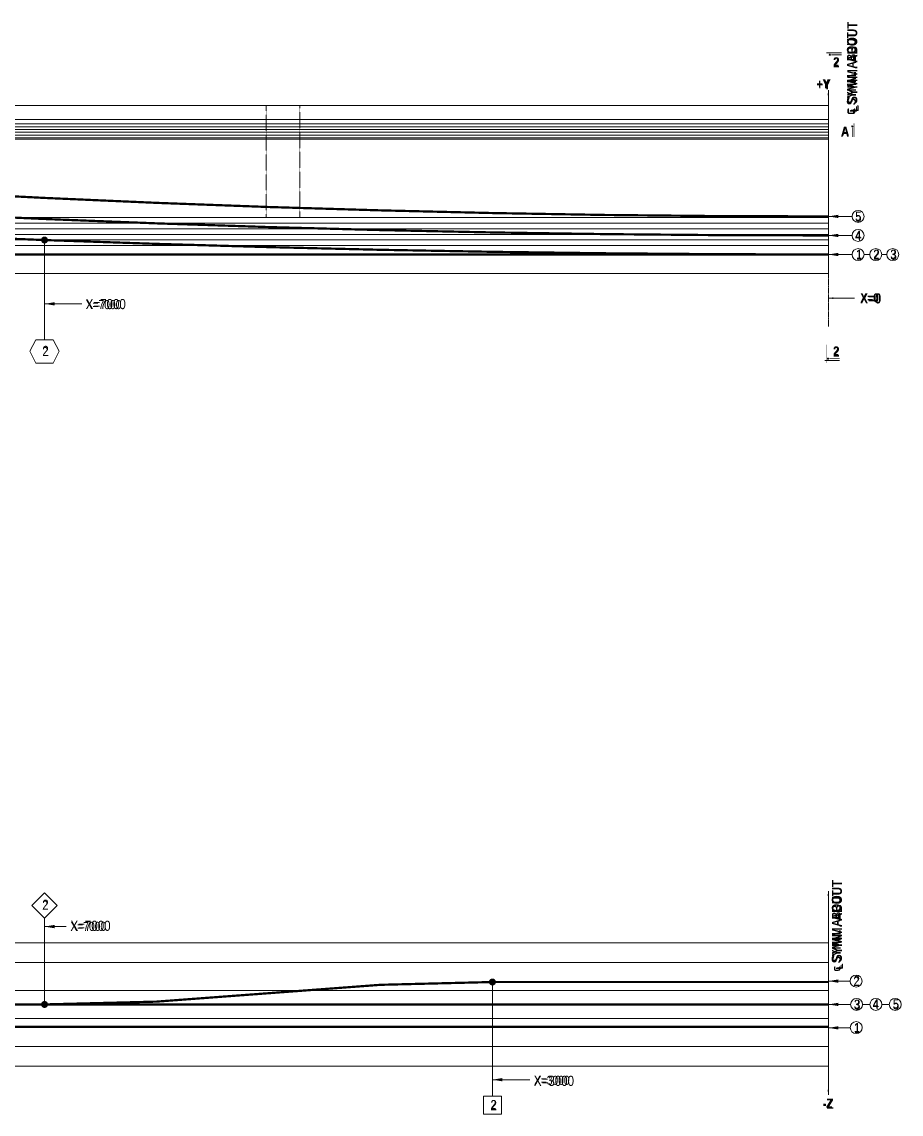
# Model space of a CAD drawing. Header units: millimetres. Extents: x -899 to 143471, y -7850 to 22336.
# Drawn here: x 50004 to 57857, y -6155 to 3593 of the extents above; entities that cross this region are included whole.
import ezdxf

# ---------------------------------------------------------------- set-up
doc = ezdxf.new("R2010")
doc.units = ezdxf.units.MM
for name, pattern in [('ACAD_ISO02W100', [15, 12, -3]), ('CENTER2', [28.575, 19.05, -3.175, 3.175, -3.175]), ('DASHED2', [0.375, 0.25, -0.125])]:
    doc.linetypes.add(name, pattern=pattern)
for name, color, linetype, lineweight in [('Bar_Dot', 3, 'Continuous', 15), ('Bar_Dot @ 40', 3, 'Continuous', 15), ('Bar_Dot @ 45', 3, 'Continuous', 15), ('Cable', 1, 'Continuous', 35), ('Center Line', 3, 'CENTER2', 9), ('Concrete inside', 124, 'Continuous', 13), ('Concrete Out', 4, 'Continuous', 20), ('Diap', 3, 'ACAD_ISO02W100', 9), ('Dim Arrow', 3, 'Continuous', 9), ('Dim Arrow @ 40', 3, 'Continuous', 9), ('Dim Arrow @ 45', 3, 'Continuous', 9), ('Line', 7, 'Continuous', 20), ('Line @ 40', 7, 'Continuous', 20), ('Line @ 45', 7, 'Continuous', 20), ('PSC Legend', 7, 'Continuous', 5), ('Re-bar', 1, 'Continuous', 30), ('Section Mark', 7, 'Continuous', 13), ('Text_Normal', 7, 'Continuous', 25), ('Text_Normal @ 40', 7, 'Continuous', 25), ('Text_Normal @ 45', 7, 'Continuous', 25)]:
    doc.layers.add(name, color=color, linetype=linetype, lineweight=lineweight)
doc.styles.add('SWIS_B_N', font='swisscb.ttf', dxfattribs={"height": 2})
doc.styles.add('SWIS_R_N', font='swissc.ttf', dxfattribs={"height": 2})
doc.dimstyles.new('Closed_Arrow', dxfattribs={"dimtxt": 2, "dimasz": 2, "dimexe": 1.25, "dimexo": 0.75, "dimgap": 0.75, "dimtad": 2, "dimdec": 0, "dimzin": 0, "dimdsep": 46, "dimtxsty": 'SWIS_R_N', "dimblk": 'DOT', "dimcen": 0.5, "dimadec": 0, "dimazin": 0, "dimtfac": 1, "dimtdec": 0, "dimtofl": 0, "dimtmove": 0, "dimatfit": 3, "dimfxl": 1.25, "dimfxlon": 1, "dimtolj": 1, "dimtzin": 0, "dimarcsym": 0})
doc.dimstyles.new('Dot_Anno', dxfattribs={"dimtxt": 2, "dimasz": 1, "dimexe": 1.25, "dimexo": 0.75, "dimgap": 0.75, "dimtad": 2, "dimdec": 0, "dimzin": 0, "dimdsep": 46, "dimtxsty": 'SWIS_R_N', "dimblk": 'DOT', "dimcen": 0.5, "dimadec": 0, "dimazin": 0, "dimtfac": 1, "dimtdec": 0, "dimtofl": 0, "dimtmove": 0, "dimatfit": 3, "dimfxl": 1.25, "dimfxlon": 1, "dimtolj": 1, "dimtzin": 0, "dimarcsym": 0})

# ---------------------------------------------------------------- blocks, each defined once
blk = doc.blocks.new('*U977')
at = {"layer": 'Text_Normal @ 40', "insert": (57352.9, 2761.1), "char_height": 80, "attachment_point": 1, "rotation": 90, "style": 'SWIS_B_N'}
blk.add_mtext_dynamic_manual_height_columns('{\\fISOCPEUR|b1|i0|c0|p34;\\H1.25x;℄} SYMM. ABOUT', width=1001.51, gutter_width=400, heights=[0], dxfattribs=at)
at = {"layer": 'Text_Normal @ 45', "insert": (57352.9, 2761.1), "char_height": 90, "attachment_point": 1, "rotation": 90, "style": 'SWIS_B_N'}
blk.add_mtext_dynamic_manual_height_columns('{\\fISOCPEUR|b1|i0|c0|p34;\\H1.25x;℄} SYMM. ABOUT', width=1126.699, gutter_width=450, heights=[0], dxfattribs=at)
blk = doc.blocks.new('_Dot')
at = {"color": 0, "linetype": 'ByBlock', "lineweight": -2}
blk.add_line((-0.5, 0), (-1, 0), dxfattribs=at)
at = {"color": 0, "linetype": 'ByBlock', "const_width": 0.5}
blk.add_lwpolyline([(-0.25, 0, 1), (0.25, 0, 1)], format="xyb", close=True, dxfattribs=at)
blk = doc.blocks.new('*U979')
at = {"layer": 'Text_Normal @ 40', "insert": (57100.9, 3080.6), "char_height": 80, "attachment_point": 1, "style": 'SWIS_B_N'}
blk.add_mtext_dynamic_manual_height_columns('+Y', width=146.253, gutter_width=400, heights=[0], dxfattribs=at)
at = {"layer": 'Text_Normal @ 45', "insert": (57100.9, 3080.6), "char_height": 90, "attachment_point": 1, "style": 'SWIS_B_N'}
blk.add_mtext_dynamic_manual_height_columns('+Y', width=164.534, gutter_width=450, heights=[0], dxfattribs=at)
blk = doc.blocks.new('*U981')
at = {"layer": 'Text_Normal @ 40', "insert": (57492.8, 1170.4), "char_height": 80, "attachment_point": 1, "style": 'SWIS_B_N'}
blk.add_mtext_dynamic_manual_height_columns('X=0', width=146.253, gutter_width=400, heights=[0], dxfattribs=at)
at = {"layer": 'Text_Normal @ 45', "insert": (57492.8, 1170.4), "char_height": 90, "attachment_point": 1, "style": 'SWIS_B_N'}
blk.add_mtext_dynamic_manual_height_columns('X=0', width=164.534, gutter_width=450, heights=[0], dxfattribs=at)
blk = doc.blocks.new('*U982')
at = {"layer": 'Text_Normal @ 40', "insert": (57238.5, -4883.6), "char_height": 80, "attachment_point": 1, "rotation": 90, "style": 'SWIS_B_N'}
blk.add_mtext_dynamic_manual_height_columns('{\\fISOCPEUR|b1|i0|c0|p34;℄} SYMM. ABOUT', width=1001.51, gutter_width=400, heights=[0], dxfattribs=at)
at = {"layer": 'Text_Normal @ 45', "insert": (57238.5, -4883.6), "char_height": 90, "attachment_point": 1, "rotation": 90, "style": 'SWIS_B_N'}
blk.add_mtext_dynamic_manual_height_columns('{\\fISOCPEUR|b1|i0|c0|p34;℄} SYMM. ABOUT', width=1126.699, gutter_width=450, heights=[0], dxfattribs=at)
blk = doc.blocks.new('*U985')
at = {"layer": 'Text_Normal @ 40', "insert": (57157.3, -6017.4), "char_height": 80, "attachment_point": 1, "style": 'SWIS_B_N'}
blk.add_mtext_dynamic_manual_height_columns('-Z', width=146.253, gutter_width=400, heights=[0], dxfattribs=at)
at = {"layer": 'Text_Normal @ 45', "insert": (57157.3, -6017.4), "char_height": 90, "attachment_point": 1, "style": 'SWIS_B_N'}
blk.add_mtext_dynamic_manual_height_columns('-Z', width=164.534, gutter_width=450, heights=[0], dxfattribs=at)
blk = doc.blocks.new('*U999')
at = {"layer": 'Text_Normal @ 40', "insert": (57455.1, 1560.3), "char_height": 80, "attachment_point": 1, "style": 'SWIS_R_N'}
blk.add_mtext_dynamic_manual_height_columns('1', width=103.277, gutter_width=400, heights=[0], dxfattribs=at)
at = {"layer": 'Text_Normal @ 45', "insert": (57455.1, 1560.3), "char_height": 90, "attachment_point": 1, "style": 'SWIS_R_N'}
blk.add_mtext_dynamic_manual_height_columns('1', width=116.186, gutter_width=450, heights=[0], dxfattribs=at)
blk = doc.blocks.new('*U1002')
at = {"layer": 'Text_Normal @ 40', "insert": (57446.5, 1729.4), "char_height": 80, "attachment_point": 1, "style": 'SWIS_R_N'}
blk.add_mtext_dynamic_manual_height_columns('4', width=103.277, gutter_width=400, heights=[0], dxfattribs=at)
at = {"layer": 'Text_Normal @ 45', "insert": (57446.5, 1729.4), "char_height": 90, "attachment_point": 1, "style": 'SWIS_R_N'}
blk.add_mtext_dynamic_manual_height_columns('4', width=116.186, gutter_width=450, heights=[0], dxfattribs=at)
blk = doc.blocks.new('*U1003')
at = {"layer": 'Text_Normal @ 40', "insert": (57609.1, 1560.3), "char_height": 80, "attachment_point": 1, "style": 'SWIS_R_N'}
blk.add_mtext_dynamic_manual_height_columns('2', width=103.277, gutter_width=400, heights=[0], dxfattribs=at)
at = {"layer": 'Text_Normal @ 45', "insert": (57609.1, 1560.3), "char_height": 90, "attachment_point": 1, "style": 'SWIS_R_N'}
blk.add_mtext_dynamic_manual_height_columns('2', width=116.186, gutter_width=450, heights=[0], dxfattribs=at)
blk = doc.blocks.new('*U1004')
at = {"layer": 'Text_Normal @ 40', "insert": (57760.9, 1560.3), "char_height": 80, "attachment_point": 1, "style": 'SWIS_R_N'}
blk.add_mtext_dynamic_manual_height_columns('3', width=103.277, gutter_width=400, heights=[0], dxfattribs=at)
at = {"layer": 'Text_Normal @ 45', "insert": (57760.9, 1560.3), "char_height": 90, "attachment_point": 1, "style": 'SWIS_R_N'}
blk.add_mtext_dynamic_manual_height_columns('3', width=116.186, gutter_width=450, heights=[0], dxfattribs=at)
blk = doc.blocks.new('*U1017')
at = {"layer": 'Line @ 40', "insert": (57392.6, 2658), "char_height": 80, "attachment_point": 3, "style": 'SWIS_B_N'}
blk.add_mtext_dynamic_manual_height_columns('A', width=92.187, gutter_width=400, heights=[0], dxfattribs=at)
at = {"layer": 'Line @ 45', "insert": (57392.6, 2658), "char_height": 90, "attachment_point": 3, "style": 'SWIS_B_N'}
blk.add_mtext_dynamic_manual_height_columns('A', width=103.71, gutter_width=450, heights=[0], dxfattribs=at)
blk = doc.blocks.new('*U1024')
at = {"layer": 'Bar_Dot @ 40', "insert": (54190.2, -6029.6), "char_height": 80, "attachment_point": 1, "style": 'SWIS_R_N'}
blk.add_mtext_dynamic_manual_height_columns('2', width=107.793, gutter_width=400, heights=[0], dxfattribs=at)
at = {"layer": 'Bar_Dot @ 45', "insert": (54190.2, -6029.6), "char_height": 90, "attachment_point": 1, "style": 'SWIS_R_N'}
blk.add_mtext_dynamic_manual_height_columns('2', width=121.268, gutter_width=450, heights=[0], dxfattribs=at)
blk = doc.blocks.new('*U1026')
at = {"layer": 'Bar_Dot @ 40', "insert": (54577.7, -5812.7), "char_height": 80, "attachment_point": 1, "style": 'SWIS_R_N'}
blk.add_mtext_dynamic_manual_height_columns('X=3000', width=107.793, gutter_width=400, heights=[0], dxfattribs=at)
at = {"layer": 'Bar_Dot @ 45', "insert": (54577.7, -5812.7), "char_height": 90, "attachment_point": 1, "style": 'SWIS_R_N'}
blk.add_mtext_dynamic_manual_height_columns('X=3000', width=121.268, gutter_width=450, heights=[0], dxfattribs=at)
blk = doc.blocks.new('*U1027')
at = {"layer": 'Bar_Dot @ 40', "insert": (50186.9, -4331.1), "char_height": 80, "attachment_point": 7, "style": 'SWIS_R_N'}
blk.add_mtext_dynamic_manual_height_columns('2', width=107.793, gutter_width=400, heights=[0], dxfattribs=at)
at = {"layer": 'Bar_Dot @ 45', "insert": (50186.9, -4331.1), "char_height": 90, "attachment_point": 7, "style": 'SWIS_R_N'}
blk.add_mtext_dynamic_manual_height_columns('2', width=121.268, gutter_width=450, heights=[0], dxfattribs=at)
blk = doc.blocks.new('*U1029')
at = {"layer": 'Bar_Dot @ 40', "insert": (50438.6, -4520.2), "char_height": 80, "attachment_point": 7, "style": 'SWIS_R_N'}
blk.add_mtext_dynamic_manual_height_columns('X=7000', width=107.793, gutter_width=400, heights=[0], dxfattribs=at)
at = {"layer": 'Bar_Dot @ 45', "insert": (50438.6, -4520.2), "char_height": 90, "attachment_point": 7, "style": 'SWIS_R_N'}
blk.add_mtext_dynamic_manual_height_columns('X=7000', width=121.268, gutter_width=450, heights=[0], dxfattribs=at)
blk = doc.blocks.new('*U1033')
at = {"layer": 'Bar_Dot @ 40', "insert": (50188, 611.2), "char_height": 80, "attachment_point": 7, "style": 'SWIS_R_N'}
blk.add_mtext_dynamic_manual_height_columns('2', width=107.793, gutter_width=400, heights=[0], dxfattribs=at)
at = {"layer": 'Bar_Dot @ 45', "insert": (50188, 611.2), "char_height": 90, "attachment_point": 7, "style": 'SWIS_R_N'}
blk.add_mtext_dynamic_manual_height_columns('2', width=121.268, gutter_width=450, heights=[0], dxfattribs=at)
blk = doc.blocks.new('*U1036')
at = {"layer": 'Bar_Dot @ 40', "insert": (50574.6, 1028.4), "char_height": 80, "attachment_point": 7, "style": 'SWIS_R_N'}
blk.add_mtext_dynamic_manual_height_columns('X=7000', width=107.793, gutter_width=400, heights=[0], dxfattribs=at)
at = {"layer": 'Bar_Dot @ 45', "insert": (50574.6, 1028.4), "char_height": 90, "attachment_point": 7, "style": 'SWIS_R_N'}
blk.add_mtext_dynamic_manual_height_columns('X=7000', width=121.268, gutter_width=450, heights=[0], dxfattribs=at)
blk = doc.blocks.new('*U1042')
at = {"layer": 'Text_Normal @ 40', "insert": (57436, -5342), "char_height": 80, "attachment_point": 1, "style": 'SWIS_R_N'}
blk.add_mtext_dynamic_manual_height_columns('1', width=103.277, gutter_width=400, heights=[0], dxfattribs=at)
at = {"layer": 'Text_Normal @ 45', "insert": (57436, -5342), "char_height": 90, "attachment_point": 1, "style": 'SWIS_R_N'}
blk.add_mtext_dynamic_manual_height_columns('1', width=116.186, gutter_width=450, heights=[0], dxfattribs=at)
blk = doc.blocks.new('*U1046')
at = {"layer": 'Text_Normal @ 40', "insert": (57436.2, -5133.1), "char_height": 80, "attachment_point": 1, "style": 'SWIS_R_N'}
blk.add_mtext_dynamic_manual_height_columns('3', width=103.277, gutter_width=400, heights=[0], dxfattribs=at)
at = {"layer": 'Text_Normal @ 45', "insert": (57436.2, -5133.1), "char_height": 90, "attachment_point": 1, "style": 'SWIS_R_N'}
blk.add_mtext_dynamic_manual_height_columns('3', width=116.186, gutter_width=450, heights=[0], dxfattribs=at)
blk = doc.blocks.new('*U1047')
at = {"layer": 'Text_Normal @ 40', "insert": (57602.9, -5130.3), "char_height": 80, "attachment_point": 1, "style": 'SWIS_R_N'}
blk.add_mtext_dynamic_manual_height_columns('4', width=103.277, gutter_width=400, heights=[0], dxfattribs=at)
at = {"layer": 'Text_Normal @ 45', "insert": (57602.9, -5130.3), "char_height": 90, "attachment_point": 1, "style": 'SWIS_R_N'}
blk.add_mtext_dynamic_manual_height_columns('4', width=116.186, gutter_width=450, heights=[0], dxfattribs=at)
blk = doc.blocks.new('*U1048')
at = {"layer": 'Text_Normal @ 40', "insert": (57431.6, -5010.3), "char_height": 80, "attachment_point": 7, "style": 'SWIS_R_N'}
blk.add_mtext_dynamic_manual_height_columns('2', width=103.277, gutter_width=400, heights=[0], dxfattribs=at)
at = {"layer": 'Text_Normal @ 45', "insert": (57431.6, -5010.3), "char_height": 90, "attachment_point": 7, "style": 'SWIS_R_N'}
blk.add_mtext_dynamic_manual_height_columns('2', width=116.186, gutter_width=450, heights=[0], dxfattribs=at)
blk = doc.blocks.new('*U1105')
at = {"layer": 'Text_Normal @ 40', "insert": (57447, 1899.4), "char_height": 80, "attachment_point": 1, "style": 'SWIS_R_N'}
blk.add_mtext_dynamic_manual_height_columns('5', width=103.277, gutter_width=400, heights=[0], dxfattribs=at)
at = {"layer": 'Text_Normal @ 45', "insert": (57447, 1899.4), "char_height": 90, "attachment_point": 1, "style": 'SWIS_R_N'}
blk.add_mtext_dynamic_manual_height_columns('5', width=116.186, gutter_width=450, heights=[0], dxfattribs=at)
blk = doc.blocks.new('*U1107')
at = {"layer": 'Text_Normal @ 40', "insert": (57783.3, -5130.3), "char_height": 80, "attachment_point": 1, "style": 'SWIS_R_N'}
blk.add_mtext_dynamic_manual_height_columns('5', width=103.277, gutter_width=400, heights=[0], dxfattribs=at)
at = {"layer": 'Text_Normal @ 45', "insert": (57783.3, -5130.3), "char_height": 90, "attachment_point": 1, "style": 'SWIS_R_N'}
blk.add_mtext_dynamic_manual_height_columns('5', width=116.186, gutter_width=450, heights=[0], dxfattribs=at)
blk = doc.blocks.new('*U1111')
at = {"layer": 'Line @ 40', "insert": (57250.2, 3276.8), "char_height": 80, "attachment_point": 1, "style": 'SWIS_B_N'}
blk.add_mtext_dynamic_manual_height_columns('2', width=92.187, gutter_width=400, heights=[0], dxfattribs=at)
at = {"layer": 'Line @ 45', "insert": (57250.2, 3276.8), "char_height": 90, "attachment_point": 1, "style": 'SWIS_B_N'}
blk.add_mtext_dynamic_manual_height_columns('2', width=103.71, gutter_width=450, heights=[0], dxfattribs=at)
blk = doc.blocks.new('*U1112')
at = {"layer": 'Line @ 40', "insert": (57250.2, 696.3), "char_height": 80, "attachment_point": 1, "style": 'SWIS_B_N'}
blk.add_mtext_dynamic_manual_height_columns('2', width=92.187, gutter_width=400, heights=[0], dxfattribs=at)
at = {"layer": 'Line @ 45', "insert": (57250.2, 696.3), "char_height": 90, "attachment_point": 1, "style": 'SWIS_B_N'}
blk.add_mtext_dynamic_manual_height_columns('2', width=103.71, gutter_width=450, heights=[0], dxfattribs=at)
blk = doc.blocks.new('*U978')
at = {"layer": 'Dim Arrow @ 40'}
blk.add_leader([(57207, 2982.1), (57207, 2846.9)], dimstyle='Dot_Anno', override={"dimscale": 40, "dimgap": 0.75, "dimtad": 0}, dxfattribs=at)
at = {"layer": 'Dim Arrow @ 45'}
blk.add_leader([(57207, 2982.1), (57207, 2846.9)], dimstyle='Dot_Anno', override={"dimscale": 45, "dimgap": 0.75, "dimtad": 0}, dxfattribs=at)
blk = doc.blocks.new('*U980')
at = {"layer": 'Dim Arrow @ 40'}
blk.add_leader([(57207, 1127.2), (57440.6, 1127.2)], dimstyle='Dot_Anno', override={"dimscale": 40, "dimgap": 0.75, "dimtad": 0}, dxfattribs=at)
at = {"layer": 'Dim Arrow @ 45'}
blk.add_leader([(57207, 1127.2), (57440.6, 1127.2)], dimstyle='Dot_Anno', override={"dimscale": 45, "dimgap": 0.75, "dimtad": 0}, dxfattribs=at)
blk = doc.blocks.new('*U983')
at = {"layer": 'Dim Arrow @ 40'}
blk.add_leader([(57207, -4163.8), (57207, -4775.7)], dimstyle='Dot_Anno', override={"dimscale": 40, "dimgap": 0.75, "dimtad": 0}, dxfattribs=at)
at = {"layer": 'Dim Arrow @ 45'}
blk.add_leader([(57207, -4163.8), (57207, -4775.7)], dimstyle='Dot_Anno', override={"dimscale": 45, "dimgap": 0.75, "dimtad": 0}, dxfattribs=at)
blk = doc.blocks.new('*U984')
at = {"layer": 'Dim Arrow @ 40'}
blk.add_leader([(57207, -5982), (57207, -5575.7)], dimstyle='Dot_Anno', override={"dimscale": 40, "dimgap": 0.75, "dimtad": 0}, dxfattribs=at)
at = {"layer": 'Dim Arrow @ 45'}
blk.add_leader([(57207, -5982), (57207, -5575.7)], dimstyle='Dot_Anno', override={"dimscale": 45, "dimgap": 0.75, "dimtad": 0}, dxfattribs=at)
blk = doc.blocks.new('*U1000')
at = {"layer": 'Dim Arrow @ 40'}
blk.add_leader([(57207, 1516.9), (57419.5, 1516.9)], dimstyle='Closed_Arrow', override={"dimscale": 40, "dimgap": 0.75, "dimtad": 0}, dxfattribs=at)
at = {"layer": 'Dim Arrow @ 45'}
blk.add_leader([(57207, 1516.9), (57419.5, 1516.9)], dimstyle='Closed_Arrow', override={"dimscale": 45, "dimgap": 0.75, "dimtad": 0}, dxfattribs=at)
blk = doc.blocks.new('*U1001')
at = {"layer": 'Dim Arrow @ 40'}
blk.add_leader([(57206.7, 1686.9), (57419.2, 1686.9)], dimstyle='Closed_Arrow', override={"dimscale": 40, "dimgap": 0.75, "dimtad": 0}, dxfattribs=at)
at = {"layer": 'Dim Arrow @ 45'}
blk.add_leader([(57206.7, 1686.9), (57419.2, 1686.9)], dimstyle='Closed_Arrow', override={"dimscale": 45, "dimgap": 0.75, "dimtad": 0}, dxfattribs=at)
blk = doc.blocks.new('*U1025')
at = {"layer": 'Bar_Dot @ 40'}
blk.add_leader([(54207, -5847.4), (54539.9, -5847.4)], dimstyle='Closed_Arrow', override={"dimscale": 40, "dimgap": 0.75, "dimtad": 0}, dxfattribs=at)
at = {"layer": 'Bar_Dot @ 45'}
blk.add_leader([(54207, -5847.4), (54539.9, -5847.4)], dimstyle='Closed_Arrow', override={"dimscale": 45, "dimgap": 0.75, "dimtad": 0}, dxfattribs=at)
blk = doc.blocks.new('*U1028')
at = {"layer": 'Bar_Dot @ 40'}
blk.add_leader([(50207, -4481), (50400.9, -4481)], dimstyle='Closed_Arrow', override={"dimscale": 40, "dimgap": 0.75, "dimtad": 0}, dxfattribs=at)
at = {"layer": 'Bar_Dot @ 45'}
blk.add_leader([(50207, -4481), (50400.9, -4481)], dimstyle='Closed_Arrow', override={"dimscale": 45, "dimgap": 0.75, "dimtad": 0}, dxfattribs=at)
blk = doc.blocks.new('*U1035')
at = {"layer": 'Bar_Dot @ 40'}
blk.add_leader([(50207, 1076.7), (50539.9, 1076.7)], dimstyle='Closed_Arrow', override={"dimscale": 40, "dimgap": 0.75, "dimtad": 0}, dxfattribs=at)
at = {"layer": 'Bar_Dot @ 45'}
blk.add_leader([(50207, 1076.7), (50539.9, 1076.7)], dimstyle='Closed_Arrow', override={"dimscale": 45, "dimgap": 0.75, "dimtad": 0}, dxfattribs=at)
blk = doc.blocks.new('*U1043')
at = {"layer": 'Dim Arrow @ 40'}
blk.add_leader([(57207, -5384.8), (57402.3, -5384.8)], dimstyle='Closed_Arrow', override={"dimscale": 40, "dimgap": 0.75, "dimtad": 0}, dxfattribs=at)
at = {"layer": 'Dim Arrow @ 45'}
blk.add_leader([(57207, -5384.8), (57402.3, -5384.8)], dimstyle='Closed_Arrow', override={"dimscale": 45, "dimgap": 0.75, "dimtad": 0}, dxfattribs=at)
blk = doc.blocks.new('*U1044')
at = {"layer": 'Dim Arrow @ 40'}
blk.add_leader([(57207, -4967.6), (57402.1, -4967.6)], dimstyle='Closed_Arrow', override={"dimscale": 40, "dimgap": 0.75, "dimtad": 0}, dxfattribs=at)
at = {"layer": 'Dim Arrow @ 45'}
blk.add_leader([(57207, -4967.6), (57402.1, -4967.6)], dimstyle='Closed_Arrow', override={"dimscale": 45, "dimgap": 0.75, "dimtad": 0}, dxfattribs=at)
blk = doc.blocks.new('*U1045')
at = {"layer": 'Dim Arrow @ 40'}
blk.add_leader([(57207, -5175.7), (57405.8, -5175.7)], dimstyle='Closed_Arrow', override={"dimscale": 40, "dimgap": 0.75, "dimtad": 0}, dxfattribs=at)
at = {"layer": 'Dim Arrow @ 45'}
blk.add_leader([(57207, -5175.7), (57405.8, -5175.7)], dimstyle='Closed_Arrow', override={"dimscale": 45, "dimgap": 0.75, "dimtad": 0}, dxfattribs=at)
blk = doc.blocks.new('*U1104')
at = {"layer": 'Dim Arrow @ 40'}
blk.add_leader([(57207.2, 1856.9), (57419.7, 1856.9)], dimstyle='Closed_Arrow', override={"dimscale": 40, "dimgap": 0.75, "dimtad": 0}, dxfattribs=at)
at = {"layer": 'Dim Arrow @ 45'}
blk.add_leader([(57207.2, 1856.9), (57419.7, 1856.9)], dimstyle='Closed_Arrow', override={"dimscale": 45, "dimgap": 0.75, "dimtad": 0}, dxfattribs=at)

msp = doc.modelspace()

# ---------------------------------------------------------------- hatches: boundary and pattern name
at = {"layer": 'Section Mark'}
for points in [[(57225.8, 3299.8, 1), (57215.3, 3299.8, 1)], [(57421.3, 2655.3, 1), (57421.3, 2664.6, 1)], [(57209.3, 586.9, -1), (57198.8, 586.9, -1)]]:
    msp.add_hatch(color=256, dxfattribs=at).paths.add_polyline_path(points)

# ---------------------------------------------------------------- linework, layer by layer
at = {"layer": 'Bar_Dot'}
msp.add_line((57207, 1346.9), (57207, 1496.9), dxfattribs=at)
at = {"layer": 'Cable', "const_width": 20}
for points in [[(57207, 1856.9), (56207, 1859.9), (55207, 1869.9), (54207, 1886.9), (53207, 1910.9), (52207, 1940.9), (51207, 1977.9), (50207, 2021.9), (49207, 2072.9), (48207, 2129.9), (47207, 2193.9), (46207, 2264.9), (45207, 2341.9), (44207, 2426.9), (43357, 2503.9), (42357, 2596.9)], [(57207, 1686.9), (56207, 1689.9), (55207, 1698.9), (54207, 1713.9), (53207, 1734.9), (52207, 1761.9), (51207, 1794.9), (50207, 1833.9), (49207, 1878.9), (48207, 1930.9), (47207, 1987.9), (46207, 2050.9), (45207, 2119.9), (44207, 2194.9), (43357, 2260.9), (42357, 2346.9)], [(57207, 1516.9), (56207, 1519.9), (55207, 1527.9), (54207, 1540.9), (53207, 1558.9), (52207, 1582.9), (51207, 1611.9), (50207, 1645.9), (49207, 1685.9), (48207, 1730.9), (47207, 1780.9), (46207, 1836.9), (45207, 1896.9), (44207, 1963.9), (43357, 2023.9), (42357, 2096.9)], [(57207, 1516.9), (56207, 1516.9), (55207, 1516.9), (54207, 1516.9), (53207, 1516.9), (52207, 1516.9), (51207, 1516.9), (50207, 1516.9), (49207, 1521.9), (48207, 1538.9), (47207, 1565.9), (46207, 1603.9), (45207, 1652.9), (44207, 1712.9), (43357, 1771.9), (42357, 1846.9)], [(57207, 1516.9), (56207, 1516.9), (55207, 1516.9), (54207, 1516.9), (53207, 1516.9), (52207, 1516.9), (51207, 1516.9), (50207, 1516.9), (49207, 1516.9), (48207, 1516.9), (47207, 1516.9), (46207, 1516.9), (45207, 1516.9), (44207, 1527.9), (43357, 1554.9), (42357, 1596.9)], [(57207, -4975.7), (56207, -4975.7), (55207, -4975.7), (54207, -4975.7), (53207, -5000.7), (52207, -5075.7), (51207, -5150.7), (50207, -5175.7), (49207, -5175.7), (48207, -5175.7), (47207, -5175.7), (46207, -5175.7), (45207, -5175.7), (44207, -5175.7), (43357, -5175.7), (42357, -5175.7)], [(57207, -5175.7), (42357, -5175.2)], [(57207, -5375.7), (56207, -5375.7), (55207, -5375.7), (54207, -5375.7), (53207, -5375.7), (52207, -5375.7), (51207, -5375.7), (50207, -5375.7), (49207, -5375.7), (48207, -5350.7), (47207, -5275.7), (46207, -5200.7), (45207, -5175.7), (44207, -5175.7), (43357, -5175.7), (42357, -5175.7)]]:
    msp.add_lwpolyline(points, dxfattribs=at)
at = {"layer": 'Center Line', "ltscale": 0.4}
for p, q in [((57207, 873.3), (57207, 2846.9)), ((42207, -5175.7), (57207, -5175.7))]:
    msp.add_line(p, q, dxfattribs=at)
at = {"layer": 'Concrete inside', "lineweight": 0, "ltscale": 50}
for p, q in [((42207, 2721.9), (57207, 2721.9)), ((43507, 2682.4), (57207, 2682.4)), ((44063.8, 2657.4), (57207, 2657.4)), ((44220.7, 2632.4), (57207, 2632.4)), ((44377.5, 2607.4), (57207, 2607.4)), ((44534.3, 2582.4), (57207, 2582.4)), ((44691.1, 2557.4), (57207, 2557.4)), ((44757, 2546.9), (57207, 2546.9)), ((44587, 1796.9), (57207, 1796.9)), ((44757, 1846.9), (57207, 1846.9)), ((44247, 1696.9), (57207, 1696.9)), ((44417, 1746.9), (57207, 1746.9)), ((43907, 1596.9), (57207, 1596.9)), ((44077, 1646.9), (57207, 1646.9)), ((57207, -5050.7), (44757, -5050.7)), ((57207, -5300.7), (44757, -5300.7))]:
    msp.add_line(p, q, dxfattribs=at)
at = {"layer": 'Concrete inside', "linetype": 'DASHED2', "ltscale": 3}
for points in [[(42207, -4775.7), (42207, -4625.2), (57207, -4625.2), (57207, -4775.7)], [(42207, -5575.7), (42207, -5725.2), (57207, -5725.2), (57207, -5575.7)]]:
    msp.add_lwpolyline(points, dxfattribs=at)
at = {"layer": 'Concrete Out'}
for p, q in [((42207, 2846.9), (57207, 2846.9)), ((57207, 2846.9), (57207, 1346.9)), ((57207, 1346.9), (42207, 1346.9)), ((57207, -4775.7), (57207, -5575.7)), ((42207, -4800.7), (57207, -4800.7)), ((42207, -5550.7), (57207, -5550.7))]:
    msp.add_line(p, q, dxfattribs=at)
at = {"layer": 'Diap', "ltscale": 0.1}
msp.add_lwpolyline([(52487, 2846.9), (52487, 1846.9), (52187, 1846.9), (52187, 2846.9)], dxfattribs=at)
at = {"layer": 'PSC Legend'}
for p, q in [((50207, 1645.9), (50207, 756.6)), ((57526.1, 1516.9), (57577.8, 1516.9)), ((57684.5, 1516.9), (57729.7, 1516.9)), ((50207, -5175.5), (50207, -4404.8)), ((54207, -4975.7), (54207, -5994.9)), ((57512.5, -5175.7), (57578.3, -5175.7)), ((57685, -5175.7), (57750.8, -5175.7))]:
    msp.add_line(p, q, dxfattribs=at)
for points in [[(50285.6, 756.6), (50337.4, 653.6), (50284.3, 546.6), (50129.7, 546.6), (50076.6, 653.6), (50128.4, 756.6)], [(50093.9, -4291.6), (50207, -4178.5), (50320.2, -4291.6), (50207, -4404.8)], [(54127, -5994.9), (54287, -5994.9), (54287, -6154.9), (54127, -6154.9)]]:
    msp.add_lwpolyline(points, close=True, dxfattribs=at)
for centre in [(57473.1, 1856.9), (57472.5, 1686.9), (57472.8, 1516.9), (57631.1, 1516.9), (57783, 1516.9), (57455.4, -4967.6), (57459.1, -5175.7), (57631.6, -5175.7), (57804.1, -5175.7), (57455.6, -5382.7)]:
    msp.add_circle(centre, 53.3, dxfattribs=at)
at = {"layer": 'Re-bar', "const_width": 31.2}
for points in [[(50191.4, 1645.9, 1), (50222.6, 1645.9, 1)], [(54191.4, -4975.7, 1), (54222.6, -4975.7, 1)], [(50191.4, -5175.7, 1), (50222.6, -5175.7, 1)]]:
    msp.add_lwpolyline(points, format="xyb", close=True, dxfattribs=at)
at = {"layer": 'Section Mark'}
for points, const_width in [([(57190.4, 3317), (57325.2, 3317)], 8.4), ([(57207, 3173.6), (57207, 3339)], 1.26), ([(57233.5, 3299.6), (57325.2, 3299.6)], 8.4), ([(57309, 2671.9), (57456, 2671.9)], 1.12), ([(57421.1, 2648.4), (57421.1, 2566.9)], 7.47), ([(57436.5, 2686.7), (57436.5, 2566.9)], 7.47), ([(57190.5, 713.2), (57190.5, 547.8)], 1.26), ([(57217, 587.1), (57308.7, 587.1)], 8.4), ([(57174, 569.8), (57308.7, 569.8)], 8.4)]:
    msp.add_lwpolyline(points, dxfattribs=dict(at, const_width=const_width))
for centre, radius in [((57220.5, 3299.8), 5.24), ((57421.3, 2659.9), 4.66), ((57204, 586.9), 5.24)]:
    msp.add_circle(centre, radius, dxfattribs=at)

# ---------------------------------------------------------------- block references
at = {"layer": 'Bar_Dot'}
for name in ['*U1035', '*U1036', '*U1033', '*U1027', '*U1028', '*U1029', '*U1025', '*U1026', '*U1024']:
    msp.add_blockref(name, (0, 0), dxfattribs=at)
at = {"layer": 'Dim Arrow'}
for name in ['*U978', '*U1104', '*U1001', '*U1000', '*U980', '*U983', '*U1044', '*U1045', '*U1043', '*U984']:
    msp.add_blockref(name, (0, 0), dxfattribs=at)
at = {"layer": 'Line'}
for name in ['*U1111', '*U1017', '*U1112']:
    msp.add_blockref(name, (0, 0), dxfattribs=at)
at = {"layer": 'Text_Normal'}
for name in ['*U977', '*U979', '*U1105', '*U1002', '*U999', '*U1003', '*U1004', '*U981', '*U982', '*U1048', '*U1046', '*U1047', '*U1107', '*U1042', '*U985']:
    msp.add_blockref(name, (0, 0), dxfattribs=at)

doc.saveas('drawing.dxf')
